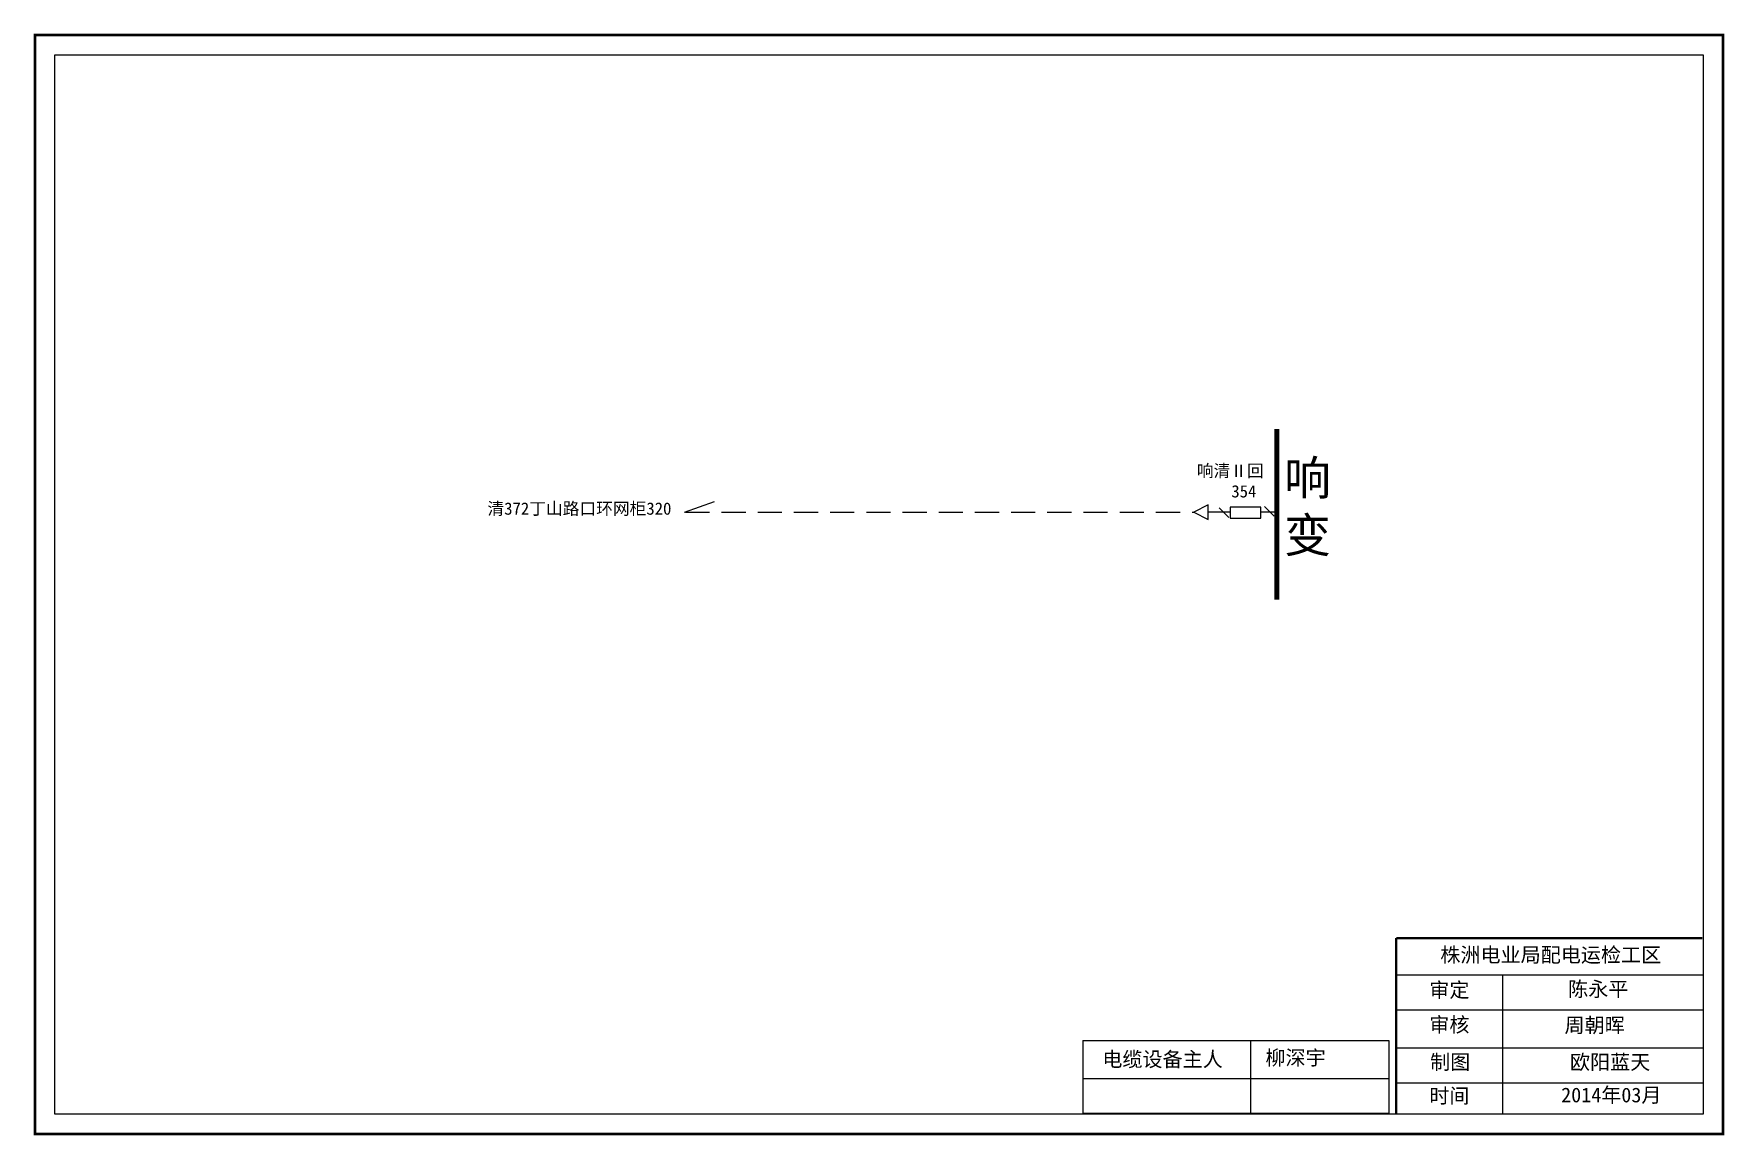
# Model space of a CAD drawing. Extents: x 450 to 795, y -20 to 204.
import ezdxf

# ---------------------------------------------------------------- set-up
doc = ezdxf.new("R2010")
doc.units = 0
doc.header["$LTSCALE"] = 0.774411
doc.linetypes.add('ACAD_ISO02W100', pattern=[15, 12, -3])
doc.linetypes.add('DASHED2', pattern=[9.525, 6.35, -3.175])
doc.layers.get('0').update_dxf_attribs({"linetype": 'CONTINUOUS'})
doc.styles.get("Standard").update_dxf_attribs({"font": 'SimSun.ttf', "height": 2.5})
doc.styles.add('字体', font='SIMKAI.TTF', dxfattribs={"height": 2.5})

msp = doc.modelspace()

# ---------------------------------------------------------------- linework, layer by layer
at = {"color": 0, "linetype": 'Continuous'}
msp.add_line((582.67, 107.01), (588.76, 109.16), dxfattribs=at)
at = {"linetype": 'DASHED2'}
for p, q in [((582.85, 106.98), (686.49, 106.97)), ((693.89, 106.98), (689.42, 106.98))]:
    msp.add_line(p, q, dxfattribs=at)
at = {"linetype": 'Continuous'}
for p, q in [((689.38, 108.5), (686.5, 106.98)), ((686.5, 106.98), (689.37, 105.46)), ((689.37, 105.46), (689.37, 108.5)), ((691.61, 107.87), (693.59, 105.89)), ((700.84, 108.1), (702.83, 106.13)), ((727.75, 12.66), (790.12, 12.66)), ((749.4, 12.65), (749.4, -15.68)), ((727.75, 5.56), (790.12, 5.56)), ((663.84, -0.68), (726.2, -0.68)), ((663.84, -0.68), (663.84, -15.53)), ((698.04, -0.68), (698.04, -15.53)), ((726.2, -0.68), (726.2, -15.53)), ((727.75, -2.2), (790.12, -2.2)), ((663.84, -8.43), (726.2, -8.43)), ((727.75, -9.3), (790.12, -9.3)), ((663.84, -15.53), (726.2, -15.53))]:
    msp.add_line(p, q, dxfattribs=at)
at = {"linetype": 'ACAD_ISO02W100'}
msp.add_line((700.24, 107.02), (703.33, 107.02), dxfattribs=at)
at = {"linetype": 'Continuous', "const_width": 0.5}
msp.add_lwpolyline([(450.32, 204.22), (794.3, 204.22), (794.3, -19.75), (450.32, -19.75)], close=True, dxfattribs=at)
at = {"linetype": 'Continuous'}
for points in [[(454.37, 200.17), (790.25, 200.17), (790.25, -15.7), (454.37, -15.7)], [(700.14, 108), (693.88, 108), (693.88, 105.78), (700.14, 105.78)]]:
    msp.add_lwpolyline(points, close=True, dxfattribs=at)
for points, const_width in [([(703.39, 123.9), (703.37, 89.17)], 1), ([(727.72, 20.16), (727.72, -15.57)], 0.5), ([(727.75, 20.16), (790.12, 20.16)], 0.5)]:
    msp.add_lwpolyline(points, dxfattribs=dict(at, const_width=const_width))

# ---------------------------------------------------------------- texts
at = {"linetype": 'Continuous', "attachment_point": 1, "style": '字体'}
for s, insert, char_height, width in [('响  变', (704.86, 117.46), 7, 6.114), ('{\\fSimSun|b0|i0|c134|p2;清372丁山路口环网柜320}', (542.52, 108.96), 2.5, 40.9762), ('株洲电业局配电运检工区', (736.7, 18.26), 3, 82.0179), ('审定', (734.45, 11.1), 3, 23.4615), ('陈永平', (762.75, 11.28), 3, 23.4615), ('审核', (734.45, 4.03), 3, 23.4615), ('周朝晖', (762.01, 3.92), 3, 33.0539), ('电缆设备主人', (667.82, -3.02), 3, 58.56), ('柳深宇', (701.06, -2.7), 3, 33.0539), ('制图', (734.61, -3.59), 3, 23.4615), ('欧阳蓝天', (763.12, -3.59), 3, 23.4615), ('时间', (734.45, -10.47), 3, 23.4615), ('2014年03月', (761.33, -10.3), 3, 23.4615)]:
    msp.add_mtext(s, dxfattribs=dict(at, insert=insert, char_height=char_height, width=width))
at = {"color": 0, "linetype": 'Continuous', "insert": (687.08, 116.67), "char_height": 2.5, "width": 30.2963, "attachment_point": 1, "style": '字体'}
msp.add_mtext('{\\fSimSun|b0|i0|c134|p2;响清Ⅱ回}', dxfattribs=at)
at = {"color": 0, "linetype": 'Continuous', "insert": (694.11, 112.48), "char_height": 2.5, "width": 5.6554, "attachment_point": 1}
msp.add_mtext('354', dxfattribs=at)

doc.saveas('drawing.dxf')
